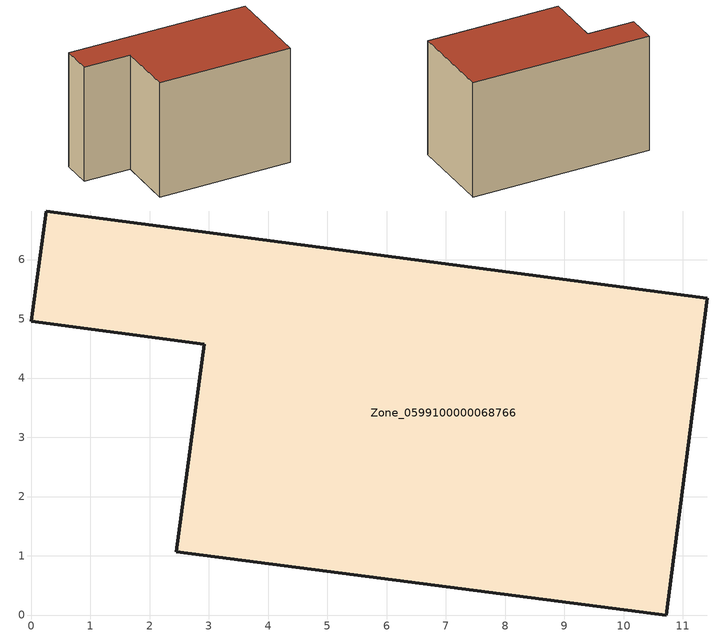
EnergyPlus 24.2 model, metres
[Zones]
Zone_0599100000068766
 floor ground (C_G): 2.92,4.57 0,4.96 0.25,6.82 11.41,5.34 11.4,5.28 10.72,0 2.45,1.07 z0
 wall outside (C_F): 11.41,5.34 0.25,6.82 0,4.96 2.92,4.57 2.45,1.07 10.72,0 11.4,5.28 11.41,5.34 z0:7.43
 roof outside (C_R): 10.72,0 11.4,5.28 11.41,5.34 0.25,6.82 0,4.96 2.92,4.57 2.45,1.07 z7.43
[BUILDING]
Pand.0599100000068766: North Axis=0; Terrain=City; Loads Convergence Tolerance Value=0.04; Temperature Convergence Tolerance Value=0.4; Solar Distribution=FullExterior; Maximum Number of Warmup Days=25; Minimum Number of Warmup Days=1
[Site:Location]
Rotterdam.The.Hague.AP_ZH_NLD Design_Conditions: Latitude=51.96; Longitude=4.45; Time Zone=1; Elevation=-4.5
[SITE:GROUNDTEMPERATURE:BUILDINGSURFACE]
18, 18, 18, 18, 18, 18, 18, 18, 18, 18, 18, 18
[MATERIAL] Thermal Absorptance=0.9; Solar Absorptance=0.7; Visible Absorptance=0.7
Name | Roughness | Thickness | Conductivity | Density | Specific Heat
G.TI.1975-1991 | MediumSmooth | 0.15 | 0.288461 | 540 | 1210
F.TI.1975-1991 | Rough | 0.3 | 0.230769 | 1920 | 840
R.TI.1975-1991 | MediumRough | 0.2 | 0.153846 | 1500 | 1000
[CONSTRUCTION]
C_G: G.TI.1975-1991
C_F: F.TI.1975-1991
C_R: R.TI.1975-1991
[ZONE]
Zone_0599100000068766: Type=1; Multiplier=1; Ceiling Height=Autocalculate; Volume=Autocalculate; Floor Area=autocalculate; Part of Total Floor Area=Yes
[ZONEINFILTRATION:DESIGNFLOWRATE]
Infil_Zone_0599100000068766: Zone or ZoneList or Space or SpaceList=Zone_0599100000068766; Schedule=AlwaysOn; Design Flow Rate Calculation Method=Flow/Area; Flow Rate per Floor Area=0.003; Constant Term Coefficient=1; Temperature Term Coefficient=0; Velocity Term Coefficient=0; Velocity Squared Term Coefficient=0
[HVACTEMPLATE:ZONE:IDEALLOADSAIRSYSTEM]
Zone_0599100000068766: Maximum Heating Supply Air Temperature=50; Minimum Cooling Supply Air Temperature=13; Maximum Heating Supply Air Humidity Ratio=0.0156; Minimum Cooling Supply Air Humidity Ratio=0.0077; Heating Limit=NoLimit; Cooling Limit=NoLimit; Dehumidification Control Type=ConstantSensibleHeatRatio; Cooling Sensible Heat Ratio=0.7; Dehumidification Setpoint=60; Humidification Control Type=None; Humidification Setpoint=30; Outdoor Air Method=None; Outdoor Air Flow Rate per Person=0.00944; Outdoor Air Flow Rate per Zone Floor Area=0; Outdoor Air Flow Rate per Zone=0; Demand Controlled Ventilation Type=None; Outdoor Air Economizer Type=NoEconomizer; Heat Recovery Type=None; Sensible Heat Recovery Effectiveness=0.7; Latent Heat Recovery Effectiveness=0.65
[ZONECONTROL:THERMOSTAT]
ThermostatControl_Zone_0599100000068766: Zone or ZoneList=Zone_0599100000068766; Control Type Schedule=DualSetpointControlType; Control 1=Thermostat_Zone_0599100000068766; Temperature Difference Between Cutout And Setpoint=0
[THERMOSTATSETPOINT:DUALSETPOINT]
Thermostat_Zone_0599100000068766: Heating Setpoint Temperature Schedule=HeatingSetpoint_Zone_0599100000068766; Cooling Setpoint Temperature Schedule=CoolingSetpoint_Zone_0599100000068766
[SCHEDULE:COMPACT]
HeatingSetpoint_Zone_0599100000068766: Through: 12/31, For: AllDays, Until: 24:00, 21
CoolingSetpoint_Zone_0599100000068766: Through: 12/31, For: AllDays, Until: 24:00, 24
DualSetpointControlType: Through: 12/31, For: AllDays, Until: 24:00, 4
AlwaysOn: Through: 12/31, For: AllDays, Until: 24:00, 1
